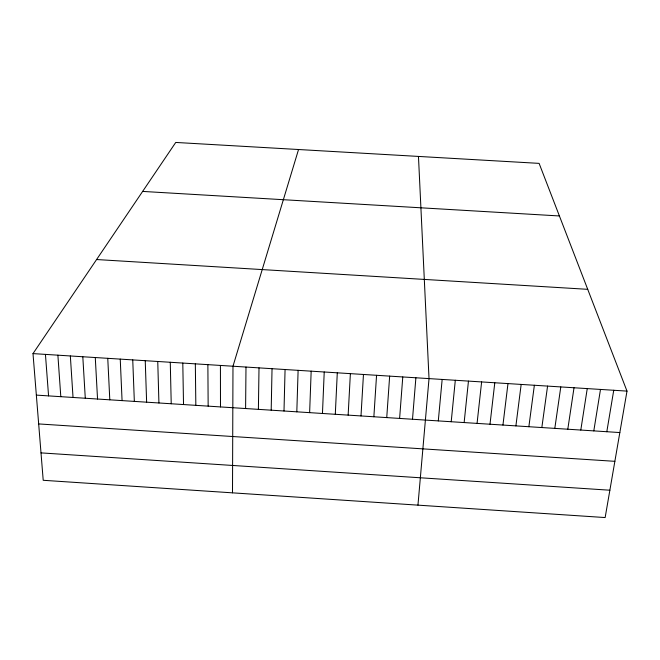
<?xml version="1.0" encoding="UTF-8"?>
<svg xmlns="http://www.w3.org/2000/svg" width="660" height="660" viewBox="0 0 660 660"><rect width="100%" height="100%" fill="white"/><g stroke="black" fill="none" stroke-linecap="round" stroke-linejoin="round"><path stroke-width="0.99" d="M232.501 492.847L232.98 366.234L298.543 149.515M245.602 408.54L245.99 367.051M258.39 409.365L259.009 367.876M271.194 410.182L272.036 368.701M283.998 411.007L285.07 369.517M296.81 411.823L298.114 370.342M309.631 412.648L311.165 371.167M322.459 413.474L324.225 371.992M335.296 414.298L337.293 372.817M348.142 415.123L350.377 373.642M360.995 415.948L363.462 374.467M373.865 416.773L376.555 375.292M386.735 417.599L389.656 376.126M399.613 418.423L402.773 376.951M412.5 419.248L415.891 377.776M417.953 505.139L429.025 378.609L418.465 156.428M438.298 420.907L442.159 379.434M451.209 421.732L455.309 380.267M464.137 422.565L468.46 381.1M477.064 423.398L481.627 381.925M490.001 424.223L494.794 382.759M502.945 425.056L507.977 383.592M515.897 425.89L521.169 384.425M528.866 426.715L534.369 385.258M541.835 427.548L547.577 386.092M554.812 428.381L560.794 386.925M567.798 429.214L574.018 387.758M580.8 430.048L587.251 388.6M593.802 430.889L600.493 389.433M606.812 431.722L613.742 390.266M627 391.108L605.146 517.556L43.213 480.29L33 353.603L175.742 142.444L539.113 163.375L627 391.108L33 353.603M142.634 191.416L559.408 215.96M96.591 259.537L587.722 289.327M36.349 395.109L619.839 432.556M38.668 423.926L614.864 461.323M41.002 452.884L609.873 490.215M45.441 354.395L48.568 395.893M57.89 355.179L60.803 396.685M70.34 355.963L73.037 397.468M82.805 356.746L85.288 398.252M95.279 357.538L97.54 399.036M107.761 358.322L109.799 399.828M120.244 359.114L122.067 400.612M132.743 359.906L134.343 401.404M145.241 360.69L146.627 402.188M157.756 361.482L158.92 402.979M170.272 362.274L171.22 403.763M182.795 363.066L183.521 404.555M195.335 363.858L195.838 405.347M207.875 364.65L208.156 406.139M220.423 365.442L220.489 406.931"/></g></svg>
